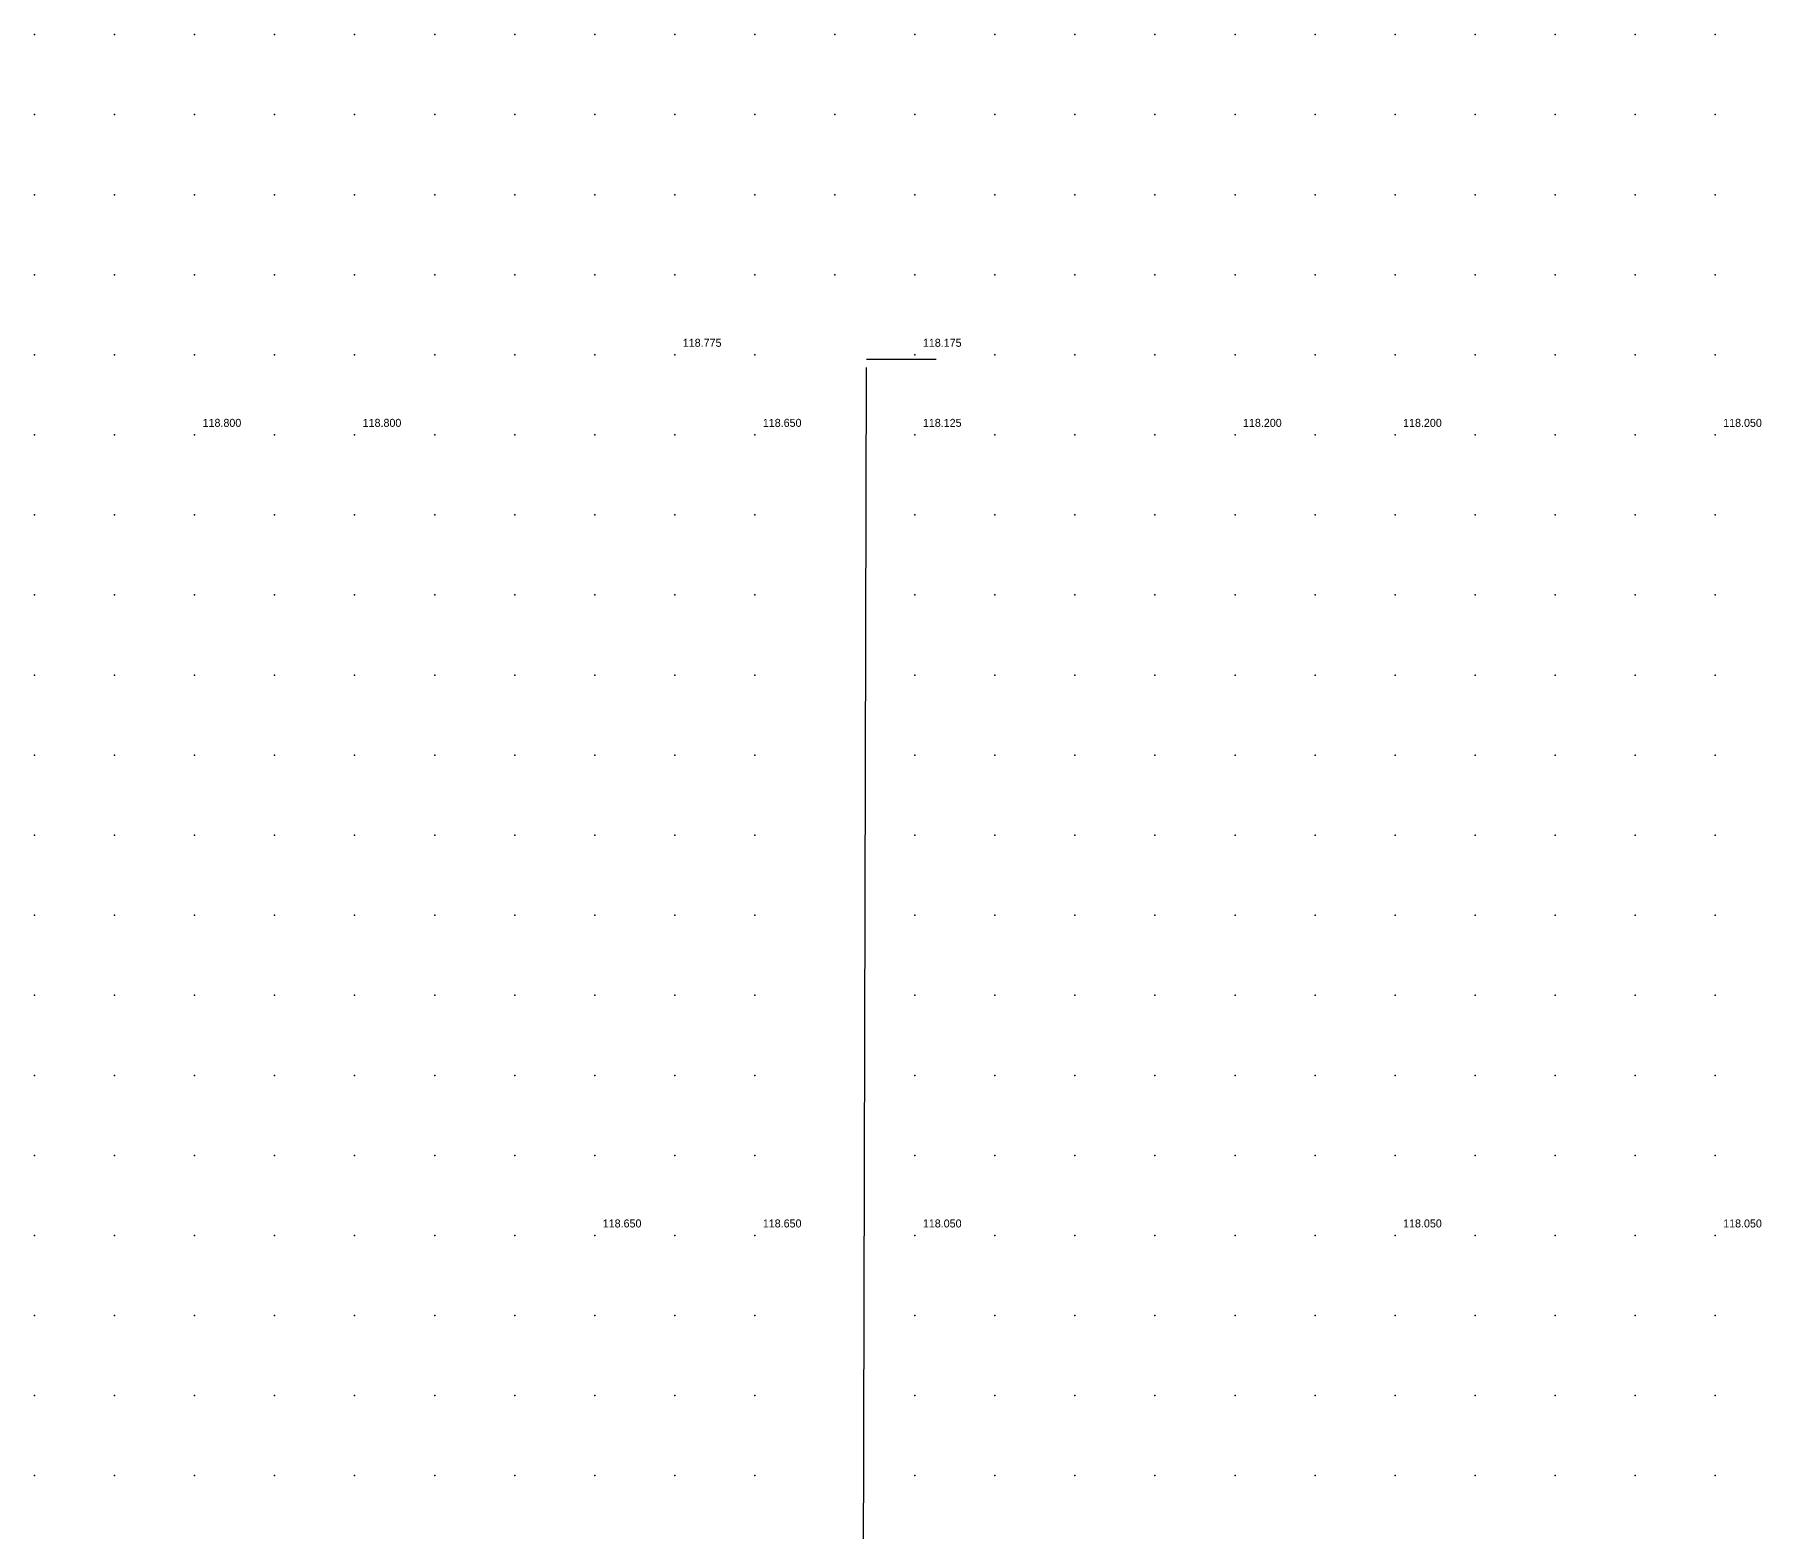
# Model space of a CAD drawing. Header units: metres. Extents: x 287878 to 288137, y 62805 to 63074.
# Drawn here: x 288030 to 288051.58, y 62864.29 to 62883 of the extents above; entities that cross this region are included whole.
import ezdxf

# ---------------------------------------------------------------- set-up
doc = ezdxf.new("R2010")
doc.units = ezdxf.units.M
for name, color, linetype in [('BARRIERS', 1, 'Continuous'), ('SURVEY_INTERP', 8, 'Continuous'), ('SURVEY_REAL', 3, 'Continuous')]:
    doc.layers.add(name, color=color, linetype=linetype)

msp = doc.modelspace()

# ---------------------------------------------------------------- linework, layer by layer
at = {"layer": 'BARRIERS'}
for p, q in [((288040.344, 62857.355), (288040.394, 62878.84)), ((288040.394, 62878.947), (288041.264, 62878.945))]:
    msp.add_line(p, q, dxfattribs=at)
at = {"layer": 'SURVEY_INTERP'}
for p in [(288030, 62883, 118.133), (288031, 62883, 118.122), (288032, 62883, 118.111), (288033, 62883, 118.1), (288034, 62883, 118.088), (288035, 62883, 118.075), (288036, 62883, 118.064), (288037, 62883, 118.051), (288038, 62883, 118.033), (288039, 62883, 118.004), (288040, 62883, 117.966), (288041, 62883, 117.924), (288042, 62883, 117.883), (288043, 62883, 117.845), (288044, 62883, 117.81), (288045, 62883, 117.778), (288046, 62883, 117.746), (288047, 62883, 117.713), (288048, 62883, 117.679), (288049, 62883, 117.644), (288050, 62883, 117.608), (288051, 62883, 117.573), (288030, 62882, 118.186), (288031, 62882, 118.169), (288032, 62882, 118.158), (288033, 62882, 118.147), (288034, 62882, 118.134), (288035, 62882, 118.121), (288036, 62882, 118.115), (288037, 62882, 118.114), (288038, 62882, 118.103), (288039, 62882, 118.067), (288040, 62882, 118.013), (288041, 62882, 117.956), (288042, 62882, 117.903), (288043, 62882, 117.858), (288044, 62882, 117.822), (288045, 62882, 117.79), (288046, 62882, 117.759), (288047, 62882, 117.725), (288048, 62882, 117.686), (288049, 62882, 117.647), (288050, 62882, 117.608), (288051, 62882, 117.569), (288030, 62881, 118.265), (288031, 62881, 118.242), (288032, 62881, 118.237), (288033, 62881, 118.229), (288034, 62881, 118.212), (288035, 62881, 118.193), (288036, 62881, 118.192), (288037, 62881, 118.222), (288038, 62881, 118.237), (288039, 62881, 118.181), (288040, 62881, 118.09), (288041, 62881, 118.005), (288042, 62881, 117.937), (288043, 62881, 117.885), (288044, 62881, 117.85), (288045, 62881, 117.826), (288046, 62881, 117.798), (288047, 62881, 117.763), (288048, 62881, 117.717), (288049, 62881, 117.669), (288050, 62881, 117.627), (288051, 62881, 117.586), (288030, 62880, 118.356), (288031, 62880, 118.341), (288032, 62880, 118.362), (288033, 62880, 118.359), (288034, 62880, 118.339), (288035, 62880, 118.293), (288036, 62880, 118.283), (288037, 62880, 118.386), (288038, 62880, 118.49), (288039, 62880, 118.358), (288040, 62880, 118.187), (288041, 62880, 118.065), (288042, 62880, 117.98), (288043, 62880, 117.921), (288044, 62880, 117.901), (288045, 62880, 117.897), (288046, 62880, 117.877), (288047, 62880, 117.844), (288048, 62880, 117.78), (288049, 62880, 117.711), (288050, 62880, 117.675), (288051, 62880, 117.644), (288030, 62879, 118.416), (288031, 62879, 118.473), (288032, 62879, 118.575), (288033, 62879, 118.534), (288034, 62879, 118.56), (288035, 62879, 118.431), (288036, 62879, 118.346), (288037, 62879, 118.505), (288039, 62879, 118.508), (288042, 62879, 118.026), (288043, 62879, 117.956), (288044, 62879, 117.979), (288045, 62879, 118.037), (288046, 62879, 117.998), (288047, 62879, 118.008), (288048, 62879, 117.889), (288049, 62879, 117.764), (288050, 62879, 117.767), (288051, 62879, 117.808), (288030, 62878, 118.411), (288031, 62878, 118.568), (288033, 62878, 118.637), (288035, 62878, 118.535), (288036, 62878, 118.339), (288037, 62878, 118.4), (288038, 62878, 118.525), (288042, 62878, 118.051), (288043, 62878, 117.965), (288044, 62878, 118.039), (288046, 62878, 118.072), (288048, 62878, 117.974), (288049, 62878, 117.785), (288050, 62878, 117.843), (288030, 62877, 118.335), (288031, 62877, 118.442), (288032, 62877, 118.558), (288033, 62877, 118.514), (288034, 62877, 118.542), (288035, 62877, 118.398), (288036, 62877, 118.258), (288037, 62877, 118.255), (288038, 62877, 118.328), (288039, 62877, 118.377), (288041, 62877, 118.085), (288042, 62877, 117.996), (288043, 62877, 117.924), (288044, 62877, 117.954), (288045, 62877, 118.018), (288046, 62877, 117.977), (288047, 62877, 117.989), (288048, 62877, 117.862), (288049, 62877, 117.733), (288050, 62877, 117.741), (288051, 62877, 117.789), (288030, 62876, 118.219), (288031, 62876, 118.257), (288032, 62876, 118.297), (288033, 62876, 118.296), (288034, 62876, 118.272), (288035, 62876, 118.204), (288036, 62876, 118.137), (288037, 62876, 118.117), (288038, 62876, 118.129), (288039, 62876, 118.121), (288041, 62876, 117.976), (288042, 62876, 117.903), (288043, 62876, 117.848), (288044, 62876, 117.833), (288045, 62876, 117.834), (288046, 62876, 117.814), (288047, 62876, 117.779), (288048, 62876, 117.71), (288049, 62876, 117.639), (288050, 62876, 117.605), (288051, 62876, 117.578), (288030, 62875, 118.106), (288031, 62875, 118.115), (288032, 62875, 118.124), (288033, 62875, 118.118), (288034, 62875, 118.096), (288035, 62875, 118.058), (288036, 62875, 118.022), (288037, 62875, 117.999), (288038, 62875, 117.985), (288039, 62875, 117.963), (288041, 62875, 117.867), (288042, 62875, 117.812), (288043, 62875, 117.766), (288044, 62875, 117.735), (288045, 62875, 117.712), (288046, 62875, 117.684), (288047, 62875, 117.647), (288048, 62875, 117.598), (288049, 62875, 117.548), (288050, 62875, 117.506), (288051, 62875, 117.467), (288030, 62874, 118.019), (288031, 62874, 118.014), (288032, 62874, 118.009), (288033, 62874, 117.997), (288034, 62874, 117.979), (288035, 62874, 117.956), (288036, 62874, 117.932), (288037, 62874, 117.911), (288038, 62874, 117.89), (288039, 62874, 117.863), (288041, 62874, 117.785), (288042, 62874, 117.74), (288043, 62874, 117.697), (288044, 62874, 117.661), (288045, 62874, 117.629), (288046, 62874, 117.596), (288047, 62874, 117.56), (288048, 62874, 117.519), (288049, 62874, 117.478), (288050, 62874, 117.438), (288051, 62874, 117.398), (288030, 62873, 117.967), (288031, 62873, 117.952), (288032, 62873, 117.937), (288033, 62873, 117.921), (288034, 62873, 117.906), (288035, 62873, 117.891), (288036, 62873, 117.875), (288037, 62873, 117.859), (288038, 62873, 117.839), (288039, 62873, 117.811), (288041, 62873, 117.735), (288042, 62873, 117.691), (288043, 62873, 117.648), (288044, 62873, 117.609), (288045, 62873, 117.573), (288046, 62873, 117.54), (288047, 62873, 117.505), (288048, 62873, 117.47), (288049, 62873, 117.433), (288050, 62873, 117.396), (288051, 62873, 117.357), (288030, 62872, 117.956), (288031, 62872, 117.926), (288032, 62872, 117.9), (288033, 62872, 117.88), (288034, 62872, 117.867), (288035, 62872, 117.861), (288036, 62872, 117.857), (288037, 62872, 117.85), (288038, 62872, 117.834), (288039, 62872, 117.807), (288041, 62872, 117.721), (288042, 62872, 117.671), (288043, 62872, 117.622), (288044, 62872, 117.579), (288045, 62872, 117.542), (288046, 62872, 117.511), (288047, 62872, 117.481), (288048, 62872, 117.448), (288049, 62872, 117.415), (288050, 62872, 117.381), (288051, 62872, 117.345), (288030, 62871, 117.99), (288031, 62871, 117.936), (288032, 62871, 117.891), (288033, 62871, 117.864), (288034, 62871, 117.856), (288035, 62871, 117.865), (288036, 62871, 117.885), (288037, 62871, 117.897), (288038, 62871, 117.889), (288039, 62871, 117.859), (288041, 62871, 117.747), (288042, 62871, 117.681), (288043, 62871, 117.619), (288044, 62871, 117.568), (288045, 62871, 117.534), (288046, 62871, 117.513), (288047, 62871, 117.491), (288048, 62871, 117.46), (288049, 62871, 117.427), (288050, 62871, 117.399), (288051, 62871, 117.368), (288030, 62870, 118.081), (288031, 62870, 117.978), (288032, 62870, 117.902), (288033, 62870, 117.865), (288034, 62870, 117.865), (288035, 62870, 117.905), (288036, 62870, 117.974), (288037, 62870, 118.026), (288038, 62870, 118.022), (288039, 62870, 117.989), (288041, 62870, 117.819), (288042, 62870, 117.726), (288043, 62870, 117.636), (288044, 62870, 117.574), (288045, 62870, 117.549), (288046, 62870, 117.557), (288047, 62870, 117.56), (288048, 62870, 117.517), (288049, 62870, 117.472), (288050, 62870, 117.463), (288051, 62870, 117.453), (288030, 62869, 118.239), (288031, 62869, 118.039), (288032, 62869, 117.921), (288033, 62869, 117.873), (288034, 62869, 117.883), (288035, 62869, 117.965), (288036, 62869, 118.148), (288037, 62869, 118.303), (288038, 62869, 118.24), (288039, 62869, 118.26), (288041, 62869, 117.939), (288042, 62869, 117.808), (288043, 62869, 117.663), (288044, 62869, 117.583), (288045, 62869, 117.578), (288046, 62869, 117.67), (288047, 62869, 117.768), (288048, 62869, 117.641), (288049, 62869, 117.536), (288050, 62869, 117.593), (288051, 62869, 117.683), (288030, 62868, 118.359), (288031, 62868, 118.069), (288032, 62868, 117.931), (288033, 62868, 117.88), (288034, 62868, 117.891), (288035, 62868, 117.995), (288036, 62868, 118.287), (288038, 62868, 118.382), (288042, 62868, 117.868), (288043, 62868, 117.669), (288044, 62868, 117.579), (288045, 62868, 117.588), (288046, 62868, 117.768), (288048, 62868, 117.745), (288049, 62868, 117.564), (288050, 62868, 117.705), (288030, 62867, 118.22), (288031, 62867, 118.03), (288032, 62867, 117.931), (288033, 62867, 117.894), (288034, 62867, 117.892), (288035, 62867, 117.953), (288036, 62867, 118.122), (288037, 62867, 118.277), (288038, 62867, 118.212), (288039, 62867, 118.227), (288041, 62867, 117.909), (288042, 62867, 117.773), (288043, 62867, 117.632), (288044, 62867, 117.557), (288045, 62867, 117.554), (288046, 62867, 117.641), (288047, 62867, 117.739), (288048, 62867, 117.613), (288049, 62867, 117.516), (288050, 62867, 117.569), (288051, 62867, 117.654), (288030, 62866, 118.07), (288031, 62866, 117.983), (288032, 62866, 117.96), (288033, 62866, 117.96), (288034, 62866, 117.923), (288035, 62866, 117.905), (288036, 62866, 117.952), (288037, 62866, 118.013), (288038, 62866, 118.017), (288039, 62866, 117.955), (288041, 62866, 117.752), (288042, 62866, 117.678), (288043, 62866, 117.596), (288044, 62866, 117.535), (288045, 62866, 117.528), (288046, 62866, 117.545), (288047, 62866, 117.535), (288048, 62866, 117.49), (288049, 62866, 117.466), (288050, 62866, 117.467), (288051, 62866, 117.434), (288030, 62865, 118.017), (288031, 62865, 117.974), (288032, 62865, 118.072), (288033, 62865, 118.192), (288034, 62865, 118.042), (288035, 62865, 117.898), (288036, 62865, 117.896), (288037, 62865, 118.024), (288038, 62865, 118.148), (288039, 62865, 117.949), (288041, 62865, 117.694), (288042, 62865, 117.729), (288043, 62865, 117.623), (288044, 62865, 117.532), (288045, 62865, 117.57), (288046, 62865, 117.651), (288047, 62865, 117.545), (288048, 62865, 117.463), (288049, 62865, 117.512), (288050, 62865, 117.599), (288051, 62865, 117.452)]:
    msp.add_point(p, dxfattribs=at)
at = {"layer": 'SURVEY_REAL'}
for p in [(288038, 62879, 118.775), (288041, 62879, 118.175), (288032, 62878, 118.8), (288034, 62878, 118.8), (288039, 62878, 118.65), (288041, 62878, 118.125), (288045, 62878, 118.2), (288047, 62878, 118.2), (288051, 62878, 118.05), (288037, 62868, 118.65), (288039, 62868, 118.65), (288041, 62868, 118.05), (288047, 62868, 118.05), (288051, 62868, 118.05)]:
    msp.add_point(p, dxfattribs=at)

# ---------------------------------------------------------------- texts
for s, p in [('118.775', (288038.1, 62879.1, 118.775)), ('118.175', (288041.1, 62879.1, 118.175)), ('118.800', (288032.1, 62878.1, 118.8)), ('118.800', (288034.1, 62878.1, 118.8)), ('118.650', (288039.1, 62878.1, 118.65)), ('118.125', (288041.1, 62878.1, 118.125)), ('118.200', (288045.1, 62878.1, 118.2)), ('118.200', (288047.1, 62878.1, 118.2)), ('118.050', (288051.1, 62878.1, 118.05)), ('118.650', (288037.1, 62868.1, 118.65)), ('118.650', (288039.1, 62868.1, 118.65)), ('118.050', (288041.1, 62868.1, 118.05)), ('118.050', (288047.1, 62868.1, 118.05)), ('118.050', (288051.1, 62868.1, 118.05))]:
    msp.add_text(s, height=0.1, dxfattribs=at).set_placement(p)

doc.saveas('drawing.dxf')
